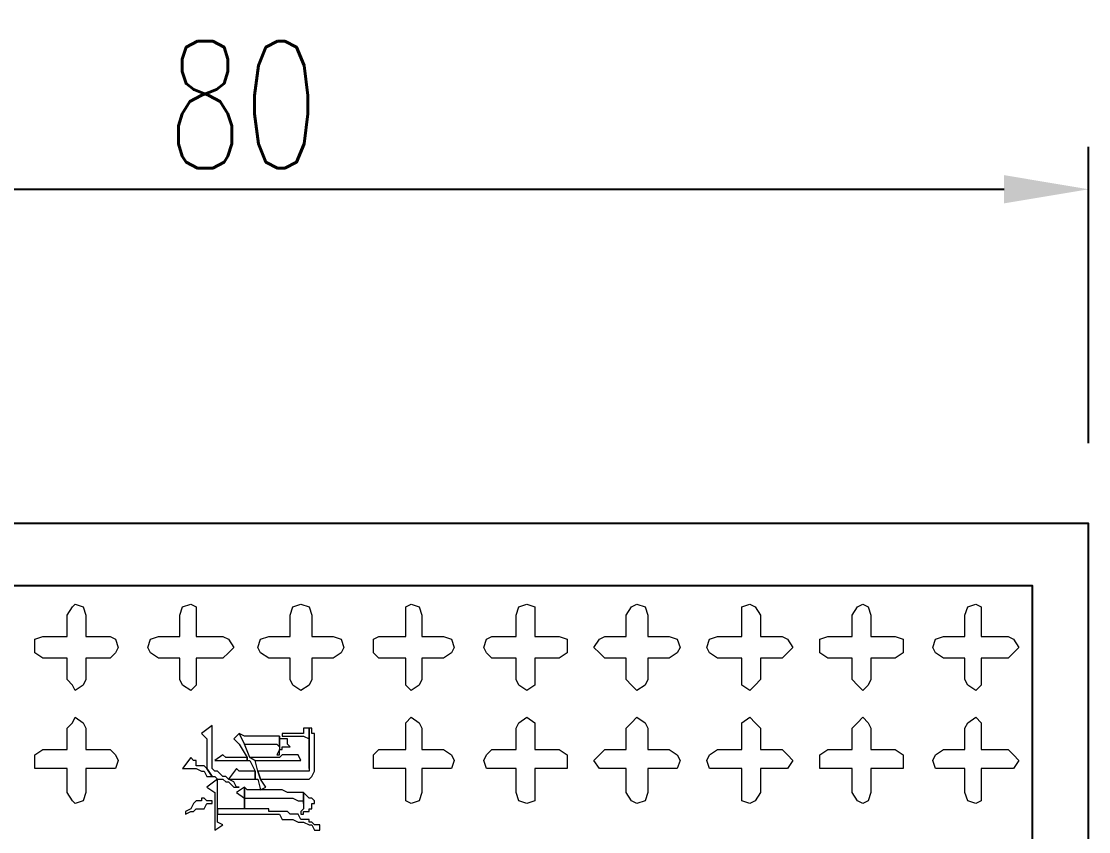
# Model space of a CAD drawing. Extents: x 12342 to 271026, y -9164 to -8044.
# Drawn here: x 16071.66 to 16096.9, y -8612.99 to -8593.84 of the extents above; entities that cross this region are included whole.
import ezdxf

# ---------------------------------------------------------------- set-up
doc = ezdxf.new("R2010")
doc.units = 0
doc.header["$LTSCALE"] = 2
doc.header["$PDMODE"] = 32
doc.header["$PDSIZE"] = 0.3
doc.linetypes.add('DASHED', pattern=[0.75, 0.5, -0.25])
doc.layers.get('DEFPOINTS').update_dxf_attribs({"linetype": 'CONTINUOUS'})
for name, color, linetype in [('1', 251, 'DASHED'), ('图框', 7, 'CONTINUOUS'), ('尺寸标注', 4, 'CONTINUOUS')]:
    doc.layers.add(name, color=color, linetype=linetype)
doc.styles.get("Standard").update_dxf_attribs({"font": 'simplex1.shx', "width": 0.7, "bigfont": 'hztxt.shx'})
doc.dimstyles.new('1：20', dxfattribs={"dimtxt": 3, "dimasz": 2, "dimexe": 1, "dimexo": 1, "dimgap": 0.5, "dimtad": 1, "dimlfac": 2, "dimrnd": 0.0095, "dimdsep": 46, "dimtxsty": 'Standard', "dimcen": 0.09, "dimclrd": 256, "dimclre": 256, "dimclrt": 256, "dimadec": 0, "dimazin": 0, "dimtfac": 1, "dimtix": 1, "dimtmove": 2, "dimatfit": 3, "dimfxl": 0, "dimtolj": 1, "dimtzin": 0, "dimarcsym": 0})

# ---------------------------------------------------------------- blocks, each defined once
blk = doc.blocks.new('*D865')
at = {"layer": 'DEFPOINTS', "color": 0}
for p in [(16096.904, -8597.808), (16056.904, -8605.71), (16096.904, -8605.71)]:
    blk.add_point(p, dxfattribs=at)
at = {"layer": '尺寸标注', "lineweight": -2}
for p, q in [((16056.904, -8603.808), (16056.904, -8596.808)), ((16096.904, -8603.808), (16096.904, -8596.808)), ((16058.904, -8597.808), (16094.904, -8597.808))]:
    blk.add_line(p, q, dxfattribs=at)
at = {"layer": '尺寸标注'}
for points in [[(16058.904, -8597.474), (16058.904, -8598.141), (16056.904, -8597.808)], [(16094.904, -8597.474), (16094.904, -8598.141), (16096.904, -8597.808)]]:
    blk.add_solid(points, dxfattribs=at)
at = {"layer": '尺寸标注', "insert": (16076.904, -8595.808), "char_height": 3, "attachment_point": 5}
blk.add_mtext('\\A1;80', dxfattribs=at)

msp = doc.modelspace()

# ---------------------------------------------------------------- linework, layer by layer
at = {"layer": '1', "color": 2, "linetype": 'ByBlock', "lineweight": 25}
msp.add_lwpolyline([(16058.239426, -8634.390364), (16058.239426, -8607.172558), (16095.56852, -8607.172558), (16095.56852, -8634.390364), (16058.239426, -8634.390364)], dxfattribs=at)
at = {"layer": '1', "color": 2, "linetype": 'ByBlock', "lineweight": 9}
for points in [[(16072.738631, -8609.398313), (16072.738631, -8608.889569), (16072.166294, -8608.889569), (16071.975515, -8608.762383), (16071.975515, -8608.444418), (16072.166294, -8608.380825), (16072.738631, -8608.380825), (16072.738631, -8607.872081), (16072.865817, -8607.681302), (16072.92941, -8607.617709), (16073.120189, -8607.681302), (16073.183782, -8607.872081), (16073.183782, -8608.380825), (16073.756119, -8608.380825), (16073.883305, -8608.444418), (16073.946898, -8608.635197), (16073.883305, -8608.762383), (16073.756119, -8608.889569), (16073.183782, -8608.889569), (16073.183782, -8609.398313), (16073.120189, -8609.525499), (16072.92941, -8609.652685), (16072.865817, -8609.525499), (16072.738631, -8609.398313)], [(16075.409537, -8609.398313), (16075.409537, -8608.889569), (16074.900793, -8608.889569), (16074.710014, -8608.762383), (16074.646421, -8608.635197), (16074.710014, -8608.444418), (16074.900793, -8608.380825), (16075.409537, -8608.380825), (16075.409537, -8607.872081), (16075.47313, -8607.681302), (16075.663909, -8607.617709), (16075.791095, -8607.681302), (16075.791095, -8608.380825), (16076.427025, -8608.380825), (16076.554211, -8608.444418), (16076.681397, -8608.635197), (16076.554211, -8608.762383), (16076.427025, -8608.889569), (16075.791095, -8608.889569), (16075.791095, -8609.398313), (16075.791095, -8609.525499), (16075.663909, -8609.652685), (16075.47313, -8609.525499), (16075.409537, -8609.398313)], [(16078.01685, -8609.398313), (16078.01685, -8608.889569), (16077.508106, -8608.889569), (16077.317327, -8608.762383), (16077.253734, -8608.635197), (16077.317327, -8608.444418), (16077.508106, -8608.380825), (16078.01685, -8608.380825), (16078.01685, -8607.872081), (16078.080443, -8607.681302), (16078.271222, -8607.617709), (16078.462001, -8607.681302), (16078.525594, -8607.872081), (16078.525594, -8608.380825), (16079.034338, -8608.380825), (16079.225117, -8608.444418), (16079.28871, -8608.635197), (16079.225117, -8608.762383), (16079.034338, -8608.889569), (16078.525594, -8608.889569), (16078.525594, -8609.398313), (16078.462001, -8609.525499), (16078.271222, -8609.652685), (16078.080443, -8609.525499), (16078.01685, -8609.398313)], [(16080.751349, -8609.398313), (16080.751349, -8608.889569), (16080.115419, -8608.889569), (16079.988233, -8608.762383), (16079.988233, -8608.444418), (16080.115419, -8608.380825), (16080.751349, -8608.380825), (16080.751349, -8607.872081), (16080.751349, -8607.681302), (16080.878535, -8607.617709), (16081.069315, -8607.681302), (16081.132908, -8607.872081), (16081.132908, -8608.380825), (16081.641652, -8608.380825), (16081.832431, -8608.444418), (16081.896024, -8608.635197), (16081.832431, -8608.762383), (16081.641652, -8608.889569), (16081.132908, -8608.889569), (16081.132908, -8609.398313), (16081.069315, -8609.525499), (16080.878535, -8609.652685), (16080.751349, -8609.525499), (16080.751349, -8609.398313)], [(16083.358663, -8609.398313), (16083.358663, -8608.889569), (16082.786326, -8608.889569), (16082.65914, -8608.762383), (16082.595547, -8608.635197), (16082.65914, -8608.444418), (16082.786326, -8608.380825), (16083.358663, -8608.380825), (16083.358663, -8607.872081), (16083.422256, -8607.681302), (16083.613035, -8607.617709), (16083.803814, -8607.681302), (16083.803814, -8608.380825), (16084.376151, -8608.380825), (16084.56693, -8608.444418), (16084.56693, -8608.762383), (16084.376151, -8608.889569), (16083.803814, -8608.889569), (16083.803814, -8609.398313), (16083.803814, -8609.525499), (16083.613035, -8609.652685), (16083.422256, -8609.525499), (16083.358663, -8609.398313)], [(16085.965976, -8609.398313), (16085.965976, -8608.889569), (16085.457232, -8608.889569), (16085.330046, -8608.762383), (16085.20286, -8608.635197), (16085.330046, -8608.444418), (16085.457232, -8608.380825), (16085.965976, -8608.380825), (16085.965976, -8607.872081), (16086.093162, -8607.681302), (16086.220348, -8607.617709), (16086.411127, -8607.681302), (16086.47472, -8607.872081), (16086.47472, -8608.380825), (16086.983464, -8608.380825), (16087.174243, -8608.444418), (16087.237836, -8608.635197), (16087.174243, -8608.762383), (16086.983464, -8608.889569), (16086.47472, -8608.889569), (16086.47472, -8609.398313), (16086.411127, -8609.525499), (16086.220348, -8609.652685), (16086.093162, -8609.525499), (16085.965976, -8609.398313)], [(16088.700475, -8609.398313), (16088.700475, -8608.889569), (16088.128138, -8608.889569), (16087.937359, -8608.762383), (16087.873766, -8608.635197), (16087.937359, -8608.444418), (16088.128138, -8608.380825), (16088.700475, -8608.380825), (16088.700475, -8607.872081), (16088.700475, -8607.681302), (16088.891254, -8607.617709), (16089.01844, -8607.681302), (16089.145626, -8607.872081), (16089.145626, -8608.380825), (16089.65437, -8608.380825), (16089.781556, -8608.444418), (16089.908742, -8608.635197), (16089.781556, -8608.762383), (16089.65437, -8608.889569), (16089.145626, -8608.889569), (16089.145626, -8609.398313), (16089.01844, -8609.525499), (16088.891254, -8609.652685), (16088.700475, -8609.525499), (16088.700475, -8609.398313)], [(16091.307788, -8609.398313), (16091.307788, -8608.889569), (16090.735451, -8608.889569), (16090.544672, -8608.762383), (16090.544672, -8608.444418), (16090.735451, -8608.380825), (16091.307788, -8608.380825), (16091.307788, -8607.872081), (16091.434974, -8607.681302), (16091.56216, -8607.617709), (16091.689346, -8607.681302), (16091.752939, -8607.872081), (16091.752939, -8608.380825), (16092.325276, -8608.380825), (16092.516055, -8608.444418), (16092.516055, -8608.762383), (16092.325276, -8608.889569), (16091.752939, -8608.889569), (16091.752939, -8609.398313), (16091.689346, -8609.525499), (16091.56216, -8609.652685), (16091.434974, -8609.525499), (16091.307788, -8609.398313)], [(16093.978694, -8609.398313), (16093.978694, -8608.889569), (16093.46995, -8608.889569), (16093.279171, -8608.762383), (16093.215578, -8608.635197), (16093.279171, -8608.444418), (16093.46995, -8608.380825), (16093.978694, -8608.380825), (16093.978694, -8607.872081), (16094.042287, -8607.681302), (16094.233066, -8607.617709), (16094.360253, -8607.681302), (16094.360253, -8608.380825), (16094.996183, -8608.380825), (16095.123369, -8608.444418), (16095.250555, -8608.635197), (16095.123369, -8608.762383), (16094.996183, -8608.889569), (16094.360253, -8608.889569), (16094.360253, -8609.398313), (16094.360253, -8609.525499), (16094.233066, -8609.652685), (16094.042287, -8609.525499), (16093.978694, -8609.398313)], [(16072.738631, -8612.06922), (16072.738631, -8611.496883), (16072.166294, -8611.496883), (16071.975515, -8611.496883), (16071.975515, -8611.306104), (16071.975515, -8611.178918), (16072.166294, -8611.051732), (16072.738631, -8611.051732), (16072.738631, -8610.542988), (16072.865817, -8610.415802), (16072.92941, -8610.288616), (16073.120189, -8610.415802), (16073.183782, -8610.542988), (16073.183782, -8611.051732), (16073.756119, -8611.051732), (16073.883305, -8611.178918), (16073.946898, -8611.306104), (16073.883305, -8611.496883), (16073.183782, -8611.496883), (16073.183782, -8612.06922), (16073.120189, -8612.259999), (16072.92941, -8612.323592), (16072.865817, -8612.259999), (16072.738631, -8612.06922)], [(16080.751349, -8612.06922), (16080.751349, -8611.496883), (16080.115419, -8611.496883), (16079.988233, -8611.496883), (16079.988233, -8611.306104), (16079.988233, -8611.178918), (16080.115419, -8611.051732), (16080.751349, -8611.051732), (16080.751349, -8610.542988), (16080.751349, -8610.415802), (16080.878535, -8610.288616), (16081.069315, -8610.415802), (16081.132908, -8610.542988), (16081.132908, -8611.051732), (16081.641652, -8611.051732), (16081.832431, -8611.178918), (16081.896024, -8611.306104), (16081.832431, -8611.496883), (16081.132908, -8611.496883), (16081.132908, -8612.06922), (16081.069315, -8612.259999), (16080.878535, -8612.323592), (16080.751349, -8612.259999), (16080.751349, -8612.06922)], [(16083.358663, -8612.06922), (16083.358663, -8611.496883), (16082.786326, -8611.496883), (16082.65914, -8611.496883), (16082.595547, -8611.306104), (16082.65914, -8611.178918), (16082.786326, -8611.051732), (16083.358663, -8611.051732), (16083.358663, -8610.542988), (16083.422256, -8610.415802), (16083.613035, -8610.288616), (16083.803814, -8610.415802), (16083.803814, -8611.051732), (16084.376151, -8611.051732), (16084.56693, -8611.178918), (16084.56693, -8611.496883), (16084.376151, -8611.496883), (16083.803814, -8611.496883), (16083.803814, -8612.06922), (16083.803814, -8612.259999), (16083.613035, -8612.323592), (16083.422256, -8612.259999), (16083.358663, -8612.06922)], [(16085.965976, -8612.06922), (16085.965976, -8611.496883), (16085.457232, -8611.496883), (16085.330046, -8611.496883), (16085.20286, -8611.306104), (16085.330046, -8611.178918), (16085.457232, -8611.051732), (16085.965976, -8611.051732), (16085.965976, -8610.542988), (16086.093162, -8610.415802), (16086.220348, -8610.288616), (16086.411127, -8610.415802), (16086.47472, -8610.542988), (16086.47472, -8611.051732), (16086.983464, -8611.051732), (16087.174243, -8611.178918), (16087.237836, -8611.306104), (16087.174243, -8611.496883), (16086.47472, -8611.496883), (16086.47472, -8612.06922), (16086.411127, -8612.259999), (16086.220348, -8612.323592), (16086.093162, -8612.259999), (16085.965976, -8612.06922)], [(16088.700475, -8612.06922), (16088.700475, -8611.496883), (16088.128138, -8611.496883), (16087.937359, -8611.496883), (16087.873766, -8611.306104), (16087.937359, -8611.178918), (16088.128138, -8611.051732), (16088.700475, -8611.051732), (16088.700475, -8610.542988), (16088.700475, -8610.415802), (16088.891254, -8610.288616), (16089.01844, -8610.415802), (16089.145626, -8610.542988), (16089.145626, -8611.051732), (16089.65437, -8611.051732), (16089.781556, -8611.178918), (16089.908742, -8611.306104), (16089.781556, -8611.496883), (16089.145626, -8611.496883), (16089.145626, -8612.06922), (16089.01844, -8612.259999), (16088.891254, -8612.323592), (16088.700475, -8612.259999), (16088.700475, -8612.06922)], [(16091.307788, -8612.06922), (16091.307788, -8611.496883), (16090.735451, -8611.496883), (16090.544672, -8611.496883), (16090.544672, -8611.306104), (16090.544672, -8611.178918), (16090.735451, -8611.051732), (16091.307788, -8611.051732), (16091.307788, -8610.542988), (16091.434974, -8610.415802), (16091.56216, -8610.288616), (16091.689346, -8610.415802), (16091.752939, -8610.542988), (16091.752939, -8611.051732), (16092.325276, -8611.051732), (16092.516055, -8611.178918), (16092.516055, -8611.496883), (16092.325276, -8611.496883), (16091.752939, -8611.496883), (16091.752939, -8612.06922), (16091.689346, -8612.259999), (16091.56216, -8612.323592), (16091.434974, -8612.259999), (16091.307788, -8612.06922)], [(16093.978694, -8612.06922), (16093.978694, -8611.496883), (16093.46995, -8611.496883), (16093.279171, -8611.496883), (16093.215578, -8611.306104), (16093.279171, -8611.178918), (16093.46995, -8611.051732), (16093.978694, -8611.051732), (16093.978694, -8610.542988), (16094.042287, -8610.415802), (16094.233066, -8610.288616), (16094.360253, -8610.415802), (16094.360253, -8611.051732), (16094.996183, -8611.051732), (16095.123369, -8611.178918), (16095.250555, -8611.306104), (16095.123369, -8611.496883), (16094.360253, -8611.496883), (16094.360253, -8612.06922), (16094.360253, -8612.259999), (16094.233066, -8612.323592), (16094.042287, -8612.259999), (16093.978694, -8612.06922)]]:
    msp.add_lwpolyline(points, dxfattribs=at)
at = {"layer": '1', "color": 2, "linetype": 'ByBlock', "lineweight": 5}
for points in [[(16075.918281, -8610.670174), (16076.045467, -8610.79736), (16076.045467, -8611.496883), (16076.172653, -8611.687662), (16076.236246, -8611.687662), (16076.299839, -8611.751255), (16076.427025, -8611.751255), (16076.490618, -8611.814848), (16076.554211, -8611.814848), (16076.681397, -8611.942034), (16076.808583, -8611.942034), (16076.74499, -8611.942034), (16076.681397, -8611.814848), (16076.554211, -8611.751255), (16076.490618, -8611.687662), (16076.427025, -8611.687662), (16076.299839, -8611.560476), (16076.236246, -8611.560476), (16076.172653, -8611.496883), (16076.172653, -8610.479395), (16075.918281, -8610.670174), (16075.918281, -8610.670174)], [(16077.253734, -8611.560476), (16077.317327, -8611.751255), (16078.462001, -8611.751255), (16078.525594, -8611.687662), (16078.589187, -8611.560476), (16078.589187, -8610.670174), (16078.525594, -8610.670174), (16078.525594, -8610.542988), (16078.462001, -8610.542988), (16078.462001, -8611.560476), (16078.334815, -8611.560476), (16077.253734, -8611.560476), (16077.253734, -8611.560476)], [(16077.826071, -8610.670174), (16077.826071, -8610.733767), (16077.953257, -8610.733767), (16078.334815, -8610.733767), (16078.462001, -8610.79736), (16078.462001, -8611.496883), (16078.462001, -8610.542988), (16078.334815, -8610.542988), (16078.334815, -8610.670174), (16077.826071, -8610.670174), (16077.826071, -8610.670174)], [(16076.681397, -8610.79736), (16076.808583, -8610.924546), (16076.999362, -8611.242511), (16076.999362, -8611.306104), (16077.062955, -8611.306104), (16077.190141, -8611.560476), (16077.190141, -8611.751255), (16077.253734, -8611.751255), (16077.317327, -8612.005627), (16077.444513, -8611.942034), (16077.317327, -8611.751255), (16077.253734, -8611.560476), (16077.190141, -8611.306104), (16077.062955, -8611.242511), (16076.935769, -8610.924546), (16076.808583, -8610.670174), (16076.681397, -8610.79736), (16076.681397, -8610.79736)], [(16076.808583, -8610.670174), (16076.935769, -8610.924546), (16077.698885, -8610.924546), (16077.762478, -8610.988139), (16077.762478, -8610.733767), (16077.698885, -8610.733767), (16076.935769, -8610.733767), (16076.808583, -8610.670174), (16076.808583, -8610.670174)], [(16077.698885, -8611.178918), (16077.762478, -8611.178918), (16077.762478, -8611.051732), (16077.826071, -8611.051732), (16077.826071, -8610.988139), (16078.01685, -8610.988139), (16077.953257, -8610.924546), (16077.953257, -8610.79736), (16077.826071, -8610.79736), (16077.762478, -8610.79736), (16077.762478, -8610.733767), (16077.762478, -8611.051732), (16077.698885, -8611.178918), (16077.698885, -8611.178918)], [(16075.47313, -8611.496883), (16075.791095, -8611.496883), (16075.918281, -8611.560476), (16075.981874, -8611.560476), (16076.045467, -8611.687662), (16076.172653, -8611.687662), (16076.045467, -8611.496883), (16075.981874, -8611.43329), (16075.791095, -8611.43329), (16075.791095, -8611.306104), (16075.727502, -8611.306104), (16075.663909, -8611.242511), (16075.47313, -8611.496883), (16075.47313, -8611.496883)], [(16076.236246, -8611.306104), (16076.999362, -8611.306104), (16076.999362, -8611.242511), (16076.490618, -8611.242511), (16076.427025, -8611.178918), (16076.236246, -8611.306104), (16076.236246, -8611.306104)], [(16077.062955, -8611.242511), (16077.190141, -8611.306104), (16078.271222, -8611.306104), (16078.207629, -8611.178918), (16077.826071, -8611.178918), (16077.762478, -8611.242511), (16077.062955, -8611.242511), (16077.062955, -8611.242511)], [(16076.554211, -8611.751255), (16077.190141, -8611.751255), (16077.190141, -8611.560476), (16076.808583, -8611.560476), (16076.74499, -8611.496883), (16076.554211, -8611.751255), (16076.554211, -8611.751255)], [(16076.045467, -8611.942034), (16076.236246, -8612.06922), (16076.236246, -8612.959522), (16076.427025, -8612.832336), (16076.299839, -8612.768743), (16076.299839, -8611.751255), (16076.045467, -8611.942034), (16076.045467, -8611.942034)], [(16076.299839, -8612.450778), (16076.299839, -8612.577964), (16077.062955, -8612.577964), (16077.762478, -8612.577964), (16077.826071, -8612.70515), (16078.080443, -8612.70515), (16078.207629, -8612.768743), (16078.334815, -8612.768743), (16078.462001, -8612.832336), (16078.525594, -8612.832336), (16078.589187, -8612.959522), (16078.716373, -8612.959522), (16078.716373, -8612.959522), (16078.716373, -8612.832336), (16078.589187, -8612.832336), (16078.525594, -8612.768743), (16078.462001, -8612.768743), (16078.462001, -8612.70515), (16078.271222, -8612.70515), (16078.207629, -8612.577964), (16078.01685, -8612.577964), (16077.953257, -8612.514371), (16077.508106, -8612.514371), (16077.508106, -8612.450778), (16076.935769, -8612.450778), (16076.935769, -8612.196406), (16076.935769, -8611.942034), (16076.935769, -8612.450778), (16076.299839, -8612.450778), (16076.299839, -8612.450778)], [(16076.74499, -8612.06922), (16076.935769, -8612.196406), (16076.935769, -8612.450778), (16076.935769, -8611.942034), (16076.74499, -8612.06922), (16076.74499, -8612.06922)], [(16076.935769, -8611.942034), (16076.935769, -8612.196406), (16077.062955, -8612.196406), (16078.080443, -8612.196406), (16078.207629, -8612.259999), (16078.334815, -8612.259999), (16078.334815, -8612.323592), (16078.334815, -8612.06922), (16078.271222, -8612.06922), (16078.207629, -8612.06922), (16077.953257, -8612.06922), (16077.826071, -8612.005627), (16076.999362, -8612.005627), (16076.935769, -8611.942034), (16076.935769, -8611.942034)], [(16075.536723, -8612.514371), (16075.536723, -8612.577964), (16075.663909, -8612.514371), (16075.727502, -8612.514371), (16075.791095, -8612.450778), (16075.981874, -8612.450778), (16076.045467, -8612.323592), (16076.172653, -8612.323592), (16076.172653, -8612.259999), (16076.045467, -8612.259999), (16075.981874, -8612.196406), (16075.918281, -8612.196406), (16075.918281, -8612.259999), (16075.791095, -8612.259999), (16075.727502, -8612.323592), (16075.663909, -8612.450778), (16075.536723, -8612.514371), (16075.536723, -8612.514371)], [(16078.271222, -8612.577964), (16078.334815, -8612.577964), (16078.334815, -8612.514371), (16078.462001, -8612.514371), (16078.462001, -8612.450778), (16078.525594, -8612.450778), (16078.525594, -8612.323592), (16078.589187, -8612.323592), (16078.589187, -8612.259999), (16078.525594, -8612.196406), (16078.462001, -8612.196406), (16078.334815, -8612.06922), (16078.334815, -8612.450778), (16078.271222, -8612.514371), (16078.271222, -8612.577964), (16078.271222, -8612.577964)]]:
    msp.add_lwpolyline(points, dxfattribs=at)
at = {"layer": '图框', "color": 1}
msp.add_lwpolyline([(16056.903973, -8605.709919), (16056.903973, -8635.853003), (16096.903973, -8635.853003), (16096.903973, -8605.709919), (16056.903973, -8605.709919)], dxfattribs=at)

# ---------------------------------------------------------------- dimensions: what is measured, and where the dimension line sits
at = {"layer": '尺寸标注'}
dim = msp.add_linear_dim(base=(16096.903973, -8597.807684), p1=(16056.903973, -8605.709919), p2=(16096.903973, -8605.709919), dimstyle='1：20', dxfattribs=at)
dim.commit()
dim.dimension.update_dxf_attribs({"geometry": '*D865', "text_midpoint": (16076.903973, -8595.807684)})

doc.saveas('drawing.dxf')
